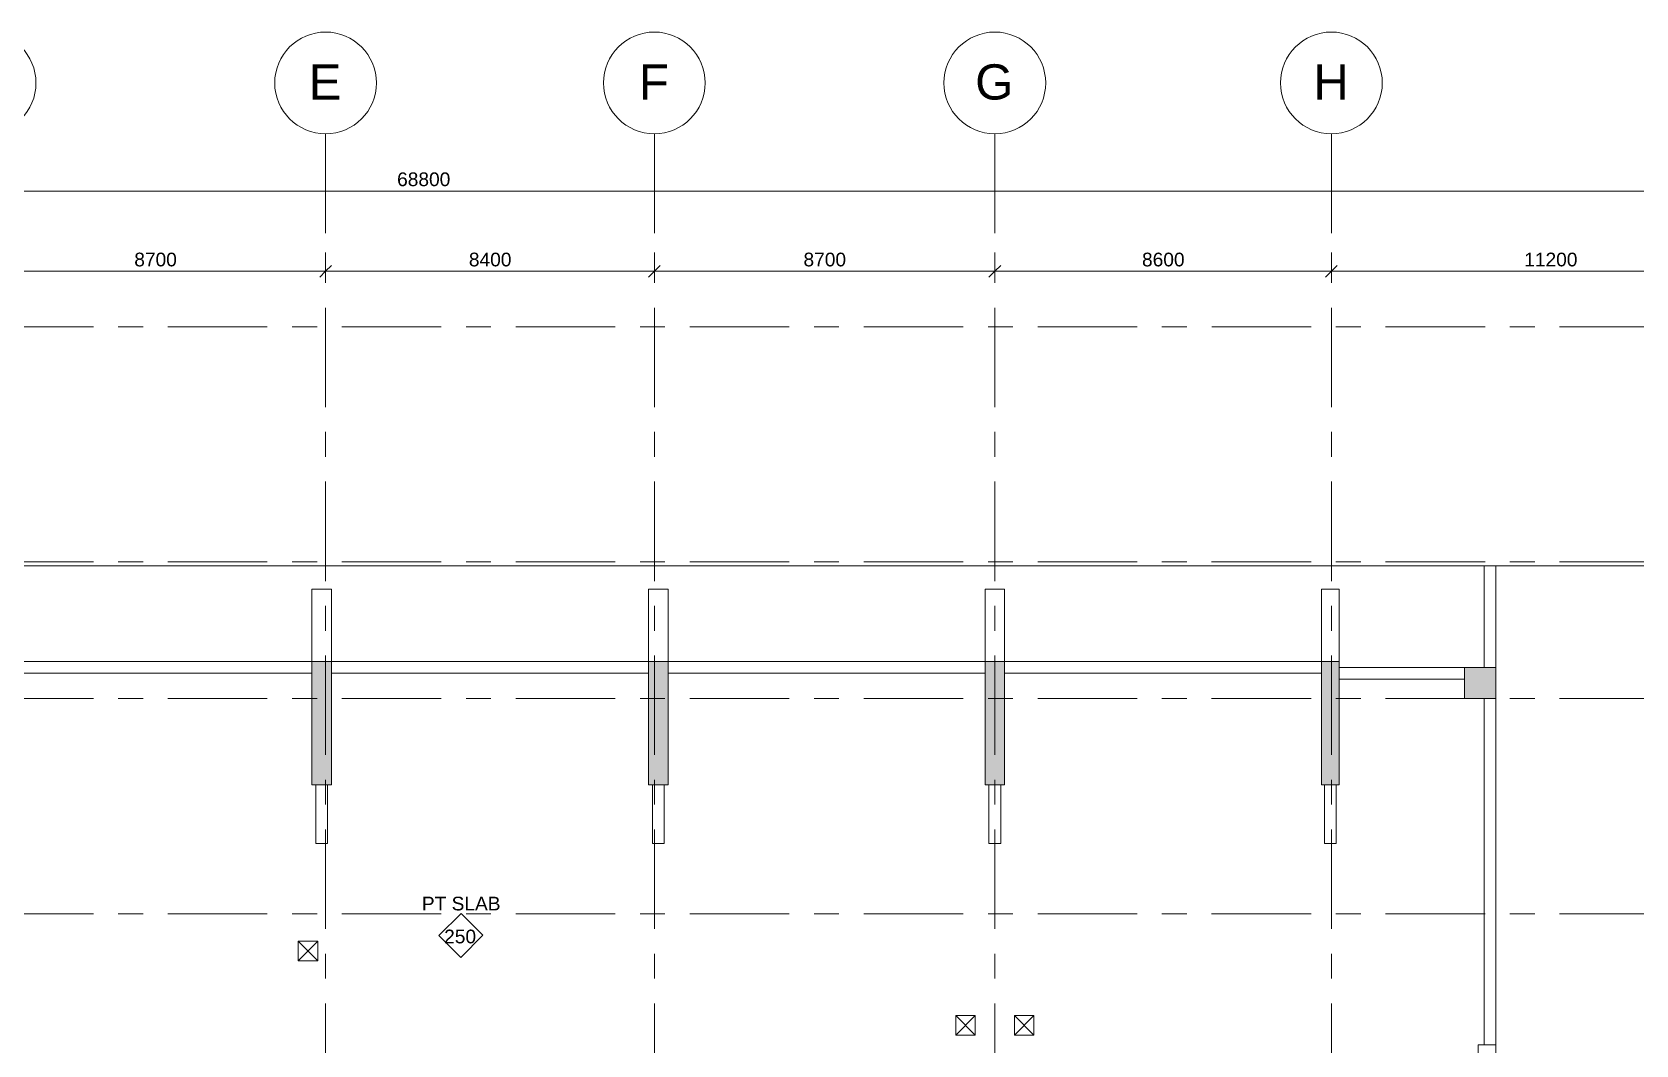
# Model space of a CAD drawing. Header units: millimetres. Extents: x -7055 to 127843, y -26353 to 51881.
# Drawn here: x 40970 to 81951, y 25994 to 51881 of the extents above; entities that cross this region are included whole.
import ezdxf

# ---------------------------------------------------------------- set-up
doc = ezdxf.new("R2010")
doc.units = ezdxf.units.MM
doc.linetypes.add('Grid Line', pattern=[4445, 2540, -635, 635, -635])
for name, color, linetype, lineweight in [('A-ANNO-DIMS', 211, 'Continuous', 5), ('A-ANNO-DIMS-200', 211, 'Continuous', 5), ('A-DETL', 90, 'Continuous', 5), ('A-FLOR', 192, 'Continuous', 15), ('A-FLOR-IDEN', 11, 'Continuous', 5), ('A-WALL-PATT', 111, 'Continuous', 15), ('I-WALL', 2, 'Continuous', 5), ('S-BEAM', 12, 'Continuous', 15), ('S-COLS', 52, 'Continuous', 5), ('S-GRID', 1, 'Continuous', 5), ('S-GRID-IDEN', 1, 'Continuous', 5)]:
    doc.layers.add(name, color=color, linetype=linetype, lineweight=lineweight)
doc.styles.add('Arial', font='arial.ttf', dxfattribs={"height": 900})
doc.styles.add('Arial_1', font='arial.ttf', dxfattribs={"height": 350})
doc.dimstyles.new('Diagonal_-_1_75mm_Round_5mm_-1-200', dxfattribs={"dimscale": 304.8, "dimtxt": 1.171558, "dimasz": 0.984252, "dimexe": 0.328084, "dimexo": 0.0625, "dimgap": 0.065617, "dimtad": 1, "dimdec": 0, "dimlfac": 304.8, "dimrnd": 5, "dimdsep": 46, "dimtxsty": 'Arial_1', "dimblk1": 'OBLIQUE', "dimblk2": 'OBLIQUE', "dimsah": 1, "dimcen": 0.09, "dimazin": 0, "dimtfac": 1, "dimtdec": 4, "dimtix": 1, "dimtmove": 0, "dimatfit": 3, "dimfxl": 0.005167, "dimfxlon": 1, "dimtvp": 1, "dimtolj": 1, "dimtzin": 0, "dimarcsym": 2})

# ---------------------------------------------------------------- blocks, each defined once
blk = doc.blocks.new('Grid - M_Grid Head - Circle-4284405-1ST FLOOR REINFORCEMENT PLAN')
at = {"layer": 'S-GRID-IDEN'}
blk.add_circle((0, 0), 6.5, dxfattribs=at)
blk = doc.blocks.new('BAI-AN_TAG_SLAB MARK-TYPE COMMENT_rfa 1_75 - BAI-AN_TAG_SLAB MARK-TYPE COMMENT-7641453-1ST FLOOR REINFORCEMENT PLAN')
at = {"layer": 'A-FLOR-IDEN'}
for p, q in [((-2.8, 0), (0.02, 2.82)), ((2.82, 0.02), (0.02, 2.82)), ((-2.8, 0), (0, -2.8)), ((2.82, 0.02), (0, -2.8))]:
    blk.add_line(p, q, dxfattribs=at)
blk = doc.blocks.new('DIMBLOCK4-1ST FLOOR REINFORCEMENT PLAN')
at = {"layer": 'A-ANNO-DIMS-200'}
for p, q in [((39770, 45768), (39770, 46248)), ((48470, 45768), (48470, 46248)), ((39770, 45768), (48470, 45768)), ((39770, 45768), (39770, 45668)), ((48470, 45768), (48470, 45668))]:
    blk.add_line(p, q, dxfattribs=at)
at = {"layer": 'A-ANNO-DIMS-200', "lineweight": 15}
for p, q in [((39770, 45768), (39920, 45918)), ((48470, 45768), (48620, 45918)), ((39770, 45768), (39620, 45618)), ((48470, 45768), (48320, 45618))]:
    blk.add_line(p, q, dxfattribs=at)
at = {"layer": 'A-ANNO-DIMS-200', "color": 0, "insert": (43581, 46243), "char_height": 350, "width": 1292.12, "attachment_point": 1, "line_spacing_factor": 0.941778, "style": 'Arial_1'}
blk.add_mtext('8700', dxfattribs=at)
blk = doc.blocks.new('_Oblique')
at = {"color": 0, "linetype": 'ByBlock', "lineweight": -2}
blk.add_line((-0.5, -0.5), (0.5, 0.5), dxfattribs=at)
blk = doc.blocks.new('DIMBLOCK5-1ST FLOOR REINFORCEMENT PLAN')
at = {"layer": 'A-ANNO-DIMS-200'}
for p, q in [((48470, 45768), (48470, 46248)), ((56870, 45768), (56870, 46248)), ((48470, 45768), (56870, 45768)), ((48470, 45768), (48470, 45668)), ((56870, 45768), (56870, 45668))]:
    blk.add_line(p, q, dxfattribs=at)
at = {"layer": 'A-ANNO-DIMS-200', "lineweight": 15}
for p, q in [((48470, 45768), (48620, 45918)), ((56870, 45768), (57020, 45918)), ((48470, 45768), (48320, 45618)), ((56870, 45768), (56720, 45618))]:
    blk.add_line(p, q, dxfattribs=at)
at = {"layer": 'A-ANNO-DIMS-200', "color": 0, "insert": (52131, 46243), "char_height": 350, "width": 1292.12, "attachment_point": 1, "line_spacing_factor": 0.941778, "style": 'Arial_1'}
blk.add_mtext('8400', dxfattribs=at)
blk = doc.blocks.new('DIMBLOCK6-1ST FLOOR REINFORCEMENT PLAN')
at = {"layer": 'A-ANNO-DIMS-200'}
for p, q in [((56870, 45768), (56870, 46248)), ((65570, 45768), (65570, 46248)), ((56870, 45768), (65570, 45768)), ((56870, 45768), (56870, 45668)), ((65570, 45768), (65570, 45668))]:
    blk.add_line(p, q, dxfattribs=at)
at = {"layer": 'A-ANNO-DIMS-200', "lineweight": 15}
for p, q in [((56870, 45768), (57020, 45918)), ((65570, 45768), (65720, 45918)), ((56870, 45768), (56720, 45618)), ((65570, 45768), (65420, 45618))]:
    blk.add_line(p, q, dxfattribs=at)
at = {"layer": 'A-ANNO-DIMS-200', "color": 0, "insert": (60681, 46243), "char_height": 350, "width": 1292.12, "attachment_point": 1, "line_spacing_factor": 0.941778, "style": 'Arial_1'}
blk.add_mtext('8700', dxfattribs=at)
blk = doc.blocks.new('DIMBLOCK7-1ST FLOOR REINFORCEMENT PLAN')
at = {"layer": 'A-ANNO-DIMS-200'}
for p, q in [((65570, 45768), (65570, 46248)), ((74170, 45768), (74170, 46248)), ((65570, 45768), (74170, 45768)), ((65570, 45768), (65570, 45668)), ((74170, 45768), (74170, 45668))]:
    blk.add_line(p, q, dxfattribs=at)
at = {"layer": 'A-ANNO-DIMS-200', "lineweight": 15}
for p, q in [((65570, 45768), (65720, 45918)), ((74170, 45768), (74320, 45918)), ((65570, 45768), (65420, 45618)), ((74170, 45768), (74020, 45618))]:
    blk.add_line(p, q, dxfattribs=at)
at = {"layer": 'A-ANNO-DIMS-200', "color": 0, "insert": (69331, 46243), "char_height": 350, "width": 1292.12, "attachment_point": 1, "line_spacing_factor": 0.941778, "style": 'Arial_1'}
blk.add_mtext('8600', dxfattribs=at)
blk = doc.blocks.new('DIMBLOCK8-1ST FLOOR REINFORCEMENT PLAN')
at = {"layer": 'A-ANNO-DIMS-200'}
for p, q in [((74170, 45768), (74170, 46248)), ((85370, 45768), (85370, 46248)), ((74170, 45768), (85370, 45768)), ((74170, 45768), (74170, 45668)), ((85370, 45768), (85370, 45668))]:
    blk.add_line(p, q, dxfattribs=at)
at = {"layer": 'A-ANNO-DIMS-200', "lineweight": 15}
for p, q in [((74170, 45768), (74320, 45918)), ((85370, 45768), (85520, 45918)), ((74170, 45768), (74020, 45618)), ((85370, 45768), (85220, 45618))]:
    blk.add_line(p, q, dxfattribs=at)
at = {"layer": 'A-ANNO-DIMS-200', "color": 0, "insert": (79097, 46243), "char_height": 350, "width": 1615.15, "attachment_point": 1, "line_spacing_factor": 0.941778, "style": 'Arial_1'}
blk.add_mtext('11200', dxfattribs=at)
blk = doc.blocks.new('DIMBLOCK9-1ST FLOOR REINFORCEMENT PLAN')
at = {"layer": 'A-ANNO-DIMS-200'}
for p, q in [((16570, 47819), (16570, 48299)), ((85370, 47819), (85370, 48299)), ((16570, 47819), (85370, 47819)), ((16570, 47819), (16570, 47719)), ((85370, 47819), (85370, 47719))]:
    blk.add_line(p, q, dxfattribs=at)
at = {"layer": 'A-ANNO-DIMS-200', "lineweight": 15}
for p, q in [((16570, 47819), (16720, 47969)), ((85370, 47819), (85520, 47969)), ((16570, 47819), (16420, 47669)), ((85370, 47819), (85220, 47669))]:
    blk.add_line(p, q, dxfattribs=at)
at = {"layer": 'A-ANNO-DIMS-200', "color": 0, "insert": (50297, 48294), "char_height": 350, "width": 1615.15, "attachment_point": 1, "line_spacing_factor": 0.941778, "style": 'Arial_1'}
blk.add_mtext('68800', dxfattribs=at)

msp = doc.modelspace()

# ---------------------------------------------------------------- hatches: boundary and pattern name
at = {"layer": 'A-WALL-PATT', "lineweight": 5}
for points in [[(48619.756, 32644.1668), (48619.756, 35794.1668), (48119.756, 35794.1668), (48119.756, 32644.1668)], [(57219.756, 32644.1668), (57219.756, 35794.1668), (56719.756, 35794.1668), (56719.756, 32644.1668)], [(65819.7791, 32644.1668), (65819.7791, 35794.1668), (65319.7791, 35794.1668), (65319.7791, 32644.1668)], [(74369.756, 32644.1668), (74369.756, 35794.1668), (73919.756, 35794.1668), (73919.756, 32644.1668)]]:
    msp.add_hatch(color=256, dxfattribs=at).paths.add_polyline_path(points)
at = {"layer": 'S-COLS'}
msp.add_hatch(color=256, dxfattribs=at).paths.add_polyline_path([(78369.756, 34844.1759), (78369.756, 35644.1759), (77569.756, 35644.1759), (77569.756, 34844.1759)])

# ---------------------------------------------------------------- linework, layer by layer
at = {"layer": 'A-DETL', "lineweight": 13}
for p, q in [((47768.8112, 28144.3279), (48267.3214, 28642.8382)), ((48268.8112, 28144.3279), (47770.3009, 28642.8382)), ((65069.7791, 26744.1661), (64569.7791, 26244.1661)), ((64569.7791, 26744.1661), (65069.7791, 26244.1661)), ((66569.7791, 26744.1661), (66069.7791, 26244.1661)), ((66069.7791, 26744.1661), (66569.7791, 26244.1661))]:
    msp.add_line(p, q, dxfattribs=at)
at = {"layer": 'A-FLOR'}
for p, q in [((89967.4933, 38240.7598), (17219.7573, 38240.7598)), ((78069.756, 35644.1759), (78069.756, 38240.7598)), ((78369.756, 38240.7598), (78369.756, 25994.1661)), ((78369.756, 35644.1759), (78069.756, 35644.1759)), ((48268.8112, 28644.328), (47768.8112, 28644.328)), ((47768.8112, 28644.328), (47768.8112, 28144.3279)), ((48268.8112, 28144.3279), (48268.8112, 28644.328)), ((47768.8112, 28144.3279), (48268.8112, 28144.3279)), ((65069.7791, 26744.1661), (64569.7791, 26744.1661)), ((64569.7791, 26744.1661), (64569.7791, 26244.1661)), ((65069.7791, 26244.1661), (65069.7791, 26744.1661)), ((66569.7791, 26744.1661), (66069.7791, 26744.1661)), ((66069.7791, 26744.1661), (66069.7791, 26244.1661)), ((66569.7791, 26244.1661), (66569.7791, 26744.1661)), ((64569.7791, 26244.1661), (65069.7791, 26244.1661)), ((66069.7791, 26244.1661), (66569.7791, 26244.1661))]:
    msp.add_line(p, q, dxfattribs=at)
at = {"layer": 'I-WALL'}
for p, q in [((48119.756, 37644.1661), (48119.756, 32644.1661)), ((48119.756, 37644.1661), (48619.756, 37644.1661)), ((48619.756, 37644.1661), (48619.756, 32644.1661)), ((56719.756, 37644.1661), (56719.756, 32644.1661)), ((56719.756, 37644.1661), (57219.756, 37644.1661)), ((57219.756, 37644.1661), (57219.756, 32644.1661)), ((65319.756, 32644.1661), (65319.756, 37644.1661)), ((65319.756, 37644.1661), (65819.756, 37644.1661)), ((65819.756, 32644.1661), (65819.756, 37644.1661)), ((73919.756, 32644.1661), (73919.756, 37644.1661)), ((73919.756, 37644.1661), (74369.756, 37644.1661)), ((74369.756, 32644.1661), (74369.756, 37644.1661)), ((48619.756, 32644.1661), (48119.756, 32644.1661)), ((57219.756, 32644.1661), (56719.756, 32644.1661)), ((65819.756, 32644.1661), (65319.756, 32644.1661)), ((74369.756, 32644.1661), (73919.756, 32644.1661))]:
    msp.add_line(p, q, dxfattribs=at)
at = {"layer": 'I-WALL', "lineweight": 15}
for p, q in [((48619.756, 35794.1668), (48119.756, 35794.1668)), ((48119.756, 35794.1668), (48119.756, 32644.1668)), ((48619.756, 32644.1668), (48619.756, 35794.1668)), ((57219.756, 35794.1668), (56719.756, 35794.1668)), ((56719.756, 35794.1668), (56719.756, 32644.1668)), ((57219.756, 32644.1668), (57219.756, 35794.1668)), ((65819.7791, 35794.1668), (65319.7791, 35794.1668)), ((65319.7791, 35794.1668), (65319.7791, 32644.1668)), ((65819.7791, 32644.1668), (65819.7791, 35794.1668)), ((74369.756, 35794.1668), (73919.756, 35794.1668)), ((73919.756, 35794.1668), (73919.756, 32644.1668)), ((74369.756, 32644.1668), (74369.756, 35794.1668)), ((48119.756, 32644.1668), (48619.756, 32644.1668)), ((56719.756, 32644.1668), (57219.756, 32644.1668)), ((65319.7791, 32644.1668), (65819.7791, 32644.1668)), ((73919.756, 32644.1668), (74369.756, 32644.1668))]:
    msp.add_line(p, q, dxfattribs=at)
at = {"layer": 'S-BEAM'}
for p, q in [((48119.756, 35794.1668), (40019.7791, 35794.1668)), ((40019.7791, 35794.1668), (48119.756, 35794.1668)), ((48119.756, 35494.1668), (48119.756, 35794.1668)), ((48119.756, 35794.1668), (48119.756, 35494.1668)), ((48619.756, 35794.1668), (48619.756, 35494.1668)), ((56719.756, 35794.1668), (48619.756, 35794.1668)), ((48619.756, 35494.1668), (48619.756, 35794.1668)), ((48619.756, 35794.1668), (56719.756, 35794.1668)), ((56719.756, 35494.1668), (56719.756, 35794.1668)), ((56719.756, 35794.1668), (56719.756, 35494.1668)), ((57219.756, 35794.1668), (57219.756, 35494.1668)), ((65319.756, 35794.1668), (57219.756, 35794.1668)), ((57219.756, 35494.1668), (57219.756, 35794.1668)), ((57219.756, 35794.1668), (65319.756, 35794.1668)), ((65319.756, 35494.1668), (65319.756, 35794.1668)), ((65319.756, 35794.1668), (65319.756, 35494.1668)), ((65819.756, 35794.1668), (65819.756, 35494.1668)), ((73919.756, 35794.1668), (65819.756, 35794.1668)), ((65819.756, 35494.1668), (65819.756, 35794.1668)), ((73919.756, 35794.1668), (65819.756, 35794.1668)), ((73919.756, 35494.1668), (73919.756, 35794.1668)), ((73919.756, 35794.1668), (73919.756, 35494.1668)), ((40019.7791, 35494.1668), (48119.756, 35494.1668)), ((40019.7791, 35494.1668), (48119.756, 35494.1668)), ((48619.756, 35494.1668), (56719.756, 35494.1668)), ((48619.756, 35494.1668), (56719.756, 35494.1668)), ((57219.756, 35494.1668), (65319.756, 35494.1668)), ((57219.756, 35494.1668), (65319.756, 35494.1668)), ((65819.756, 35494.1668), (73919.756, 35494.1668)), ((73919.756, 35494.1668), (65819.756, 35494.1668)), ((77569.756, 35644.1759), (74369.756, 35644.1759)), ((74369.756, 35644.1759), (74369.756, 35344.1759)), ((74369.756, 35344.1759), (74369.756, 35644.1759)), ((74369.756, 35644.1759), (77569.756, 35644.1759)), ((74369.756, 35344.1759), (77569.756, 35344.1759)), ((74369.756, 35344.1759), (77569.756, 35344.1759)), ((77569.756, 35644.1759), (77569.756, 35344.1759)), ((77569.756, 35344.1759), (77569.756, 35644.1759)), ((78369.756, 34844.1759), (78069.756, 34844.1759)), ((78069.756, 34844.1759), (78069.756, 25994.1661)), ((78069.756, 25994.1661), (78069.756, 34844.1759)), ((78069.756, 34844.1759), (78369.756, 34844.1759)), ((78369.756, 25994.1661), (78369.756, 34844.1759)), ((78369.756, 34844.1759), (78369.756, 25994.1661)), ((78369.756, 34844.1759), (78369.756, 25994.1661)), ((78369.756, 34844.1759), (78369.756, 25994.1661)), ((48519.756, 32644.1661), (48219.756, 32644.1661)), ((48219.756, 32644.1661), (48519.756, 32644.1661)), ((48219.756, 31144.3012), (48219.756, 32644.1661)), ((48219.756, 32644.1661), (48219.756, 31144.3012)), ((48519.756, 32644.1661), (48519.756, 31144.3012)), ((48519.756, 32644.1661), (48519.756, 31144.3012)), ((57119.756, 32644.1661), (56819.756, 32644.1661)), ((56819.756, 32644.1661), (57119.756, 32644.1661)), ((56819.756, 31144.3012), (56819.756, 32644.1661)), ((56819.756, 32644.1661), (56819.756, 31144.3012)), ((57119.756, 32644.1661), (57119.756, 31144.3012)), ((57119.756, 32644.1661), (57119.756, 31144.3012)), ((65719.7791, 32644.1661), (65419.7791, 32644.1661)), ((65419.7791, 32644.1661), (65719.7791, 32644.1661)), ((65419.7791, 31144.3012), (65419.7791, 32644.1661)), ((65419.7791, 32644.1661), (65419.7791, 31144.3012)), ((65719.7791, 32644.1661), (65719.7791, 31144.3012)), ((65719.7791, 32644.1661), (65719.7791, 31144.3012)), ((74294.756, 32644.1661), (73994.756, 32644.1661)), ((73994.756, 32644.1661), (74294.756, 32644.1661)), ((73994.756, 31144.3012), (73994.756, 32644.1661)), ((73994.756, 32644.1661), (73994.756, 31144.3012)), ((74294.756, 32644.1661), (74294.756, 31144.3012)), ((74294.756, 32644.1661), (74294.756, 31144.3012)), ((48219.756, 31144.3012), (48519.756, 31144.3012)), ((48519.756, 31144.3012), (48219.756, 31144.3012)), ((56819.756, 31144.3012), (57119.756, 31144.3012)), ((57119.756, 31144.3012), (56819.756, 31144.3012)), ((65419.7791, 31144.3012), (65719.7791, 31144.3012)), ((65719.7791, 31144.3012), (65419.7791, 31144.3012)), ((73994.756, 31144.3012), (74294.756, 31144.3012)), ((74294.756, 31144.3012), (73994.756, 31144.3012)), ((78069.756, 25994.1661), (78369.756, 25994.1661)), ((78369.756, 25994.1661), (78069.756, 25994.1661))]:
    msp.add_line(p, q, dxfattribs=at)
at = {"layer": 'S-COLS', "lineweight": 15}
for p, q in [((78369.756, 35644.1759), (77569.756, 35644.1759)), ((77569.756, 35644.1759), (77569.756, 34844.1759)), ((78369.756, 34844.1759), (78369.756, 35644.1759)), ((77569.756, 34844.1759), (78369.756, 34844.1759))]:
    msp.add_line(p, q, dxfattribs=at)
at = {"layer": 'S-COLS'}
for p, q in [((77569.756, 34844.1759), (77569.756, 35644.1759)), ((77569.756, 35644.1759), (78369.756, 35644.1759)), ((77569.756, 34844.1759), (77569.756, 35644.1759)), ((77569.756, 35644.1759), (78369.756, 35644.1759)), ((78369.756, 35644.1759), (78369.756, 34844.1759)), ((78369.756, 35644.1759), (78369.756, 34844.1759)), ((78369.756, 34844.1759), (77569.756, 34844.1759)), ((78369.756, 34844.1759), (77569.756, 34844.1759)), ((77919.756, 24994.1661), (77919.756, 25994.1661)), ((77919.756, 25994.1661), (78369.756, 25994.1661)), ((77919.756, 25994.1661), (78369.756, 25994.1661)), ((77919.756, 24994.1661), (77919.756, 25994.1661)), ((78369.756, 25994.1661), (78369.756, 24994.1661)), ((78369.756, 25994.1661), (78369.756, 24994.1661))]:
    msp.add_line(p, q, dxfattribs=at)
at = {"layer": 'S-GRID', "linetype": 'Grid Line'}
for p, q in [((48469.756, 49281.3629), (48469.756, 351.3451)), ((56869.756, 49281.3629), (56869.756, 351.3451)), ((65569.756, 49281.3629), (65569.756, 351.3451)), ((74169.756, 49281.3629), (74169.756, 351.3451)), ((-4454.2549, 44344.1661), (113803.7202, 44344.1661)), ((-4454.5069, 38344.1661), (113803.7202, 38344.1661)), ((-4454.5069, 34844.1661), (113803.7202, 34844.1661)), ((-4454.5069, 29344.1661), (113803.7202, 29344.1661))]:
    msp.add_line(p, q, dxfattribs=at)

# ---------------------------------------------------------------- block references
at = {"layer": 'A-FLOR-IDEN', "xscale": 199.9999999999999, "yscale": 199.9999999999999, "zscale": 199.9999999999999}
msp.add_blockref('BAI-AN_TAG_SLAB MARK-TYPE COMMENT_rfa 1_75 - BAI-AN_TAG_SLAB MARK-TYPE COMMENT-7641453-1ST FLOOR REINFORCEMENT PLAN', (51927.3048, 28792.9983), dxfattribs=at)
at = {"layer": 'S-GRID-IDEN', "xscale": 199.9999999999999, "yscale": 199.9999999999999, "zscale": 199.9999999999999, "rotation": 180}
for p in [(39769.756, 50581.3629), (48469.756, 50581.3629), (56869.756, 50581.3629), (65569.756, 50581.3629), (74169.756, 50581.3629)]:
    msp.add_blockref('Grid - M_Grid Head - Circle-4284405-1ST FLOOR REINFORCEMENT PLAN', p, dxfattribs=at)

# ---------------------------------------------------------------- texts
at = {"layer": 'A-FLOR-IDEN', "char_height": 350, "attachment_point": 1, "style": 'Arial_1'}
for s, insert, width in [('PT SLAB', (50929.2277, 29782.2803), 2469.1975), ('250', (51498.9777, 28940.7756), 1010.12625)]:
    msp.add_mtext(s, dxfattribs=dict(at, insert=insert, width=width))

# ---------------------------------------------------------------- dimensions: what is measured, and where the dimension line sits
at = {"layer": 'A-ANNO-DIMS'}
for base, p1, p2, override, picture, middle in [((85369.756, 47819.4511), (16569.756, 48299.4511), (85369.756, 48299.4511), {"dimpost": '<>', "dimfxl": 68800}, 'DIMBLOCK9-1ST FLOOR REINFORCEMENT PLAN', (50969.756, 48018.1517)), ((48469.756, 45768.4229), (39769.756, 46248.4229), (48469.756, 46248.4229), {"dimpost": '<>', "dimfxl": 8700}, 'DIMBLOCK4-1ST FLOOR REINFORCEMENT PLAN', (44119.756, 45967.1234)), ((56869.756, 45768.4229), (48469.756, 46248.4229), (56869.756, 46248.4229), {"dimpost": '<>', "dimfxl": 8400}, 'DIMBLOCK5-1ST FLOOR REINFORCEMENT PLAN', (52669.756, 45967.2428)), ((65569.756, 45768.4229), (56869.756, 46248.4229), (65569.756, 46248.4229), {"dimpost": '<>', "dimfxl": 8700}, 'DIMBLOCK6-1ST FLOOR REINFORCEMENT PLAN', (61219.756, 45967.1234)), ((74169.756, 45768.4229), (65569.756, 46248.4229), (74169.756, 46248.4229), {"dimpost": '<>', "dimfxl": 8600}, 'DIMBLOCK7-1ST FLOOR REINFORCEMENT PLAN', (69869.756, 45967.1234)), ((85369.756, 45768.4229), (74169.756, 46248.4229), (85369.756, 46248.4229), {"dimpost": '<>', "dimfxl": 11200}, 'DIMBLOCK8-1ST FLOOR REINFORCEMENT PLAN', (79769.756, 45967.2428))]:
    dim = msp.add_linear_dim(base=base, p1=p1, p2=p2, dimstyle='Diagonal_-_1_75mm_Round_5mm_-1-200', override=override, dxfattribs=at)
    dim.commit()
    dim.dimension.update_dxf_attribs({"geometry": picture, "text_midpoint": middle})

# ---------------------------------------------------------------- next in the draw order: texts
at = {"layer": 'S-GRID-IDEN', "char_height": 900, "attachment_point": 1, "style": 'Arial', "bg_fill": 3, "box_fill_scale": 1.25, "bg_fill_color": 256, "bg_fill_true_color": 13158600, "bg_fill_transparency": 0}
for s, insert, width in [('E', (48040.0001, 51056.8136), 1026.16), ('F', (56473.0001, 51056.8136), 945.99125), ('G', (65067.0001, 51056.8136), 1202.53125), ('H', (73707.0001, 51056.8136), 1106.32875)]:
    msp.add_mtext(s, dxfattribs=dict(at, insert=insert, width=width))

doc.saveas('drawing.dxf')
